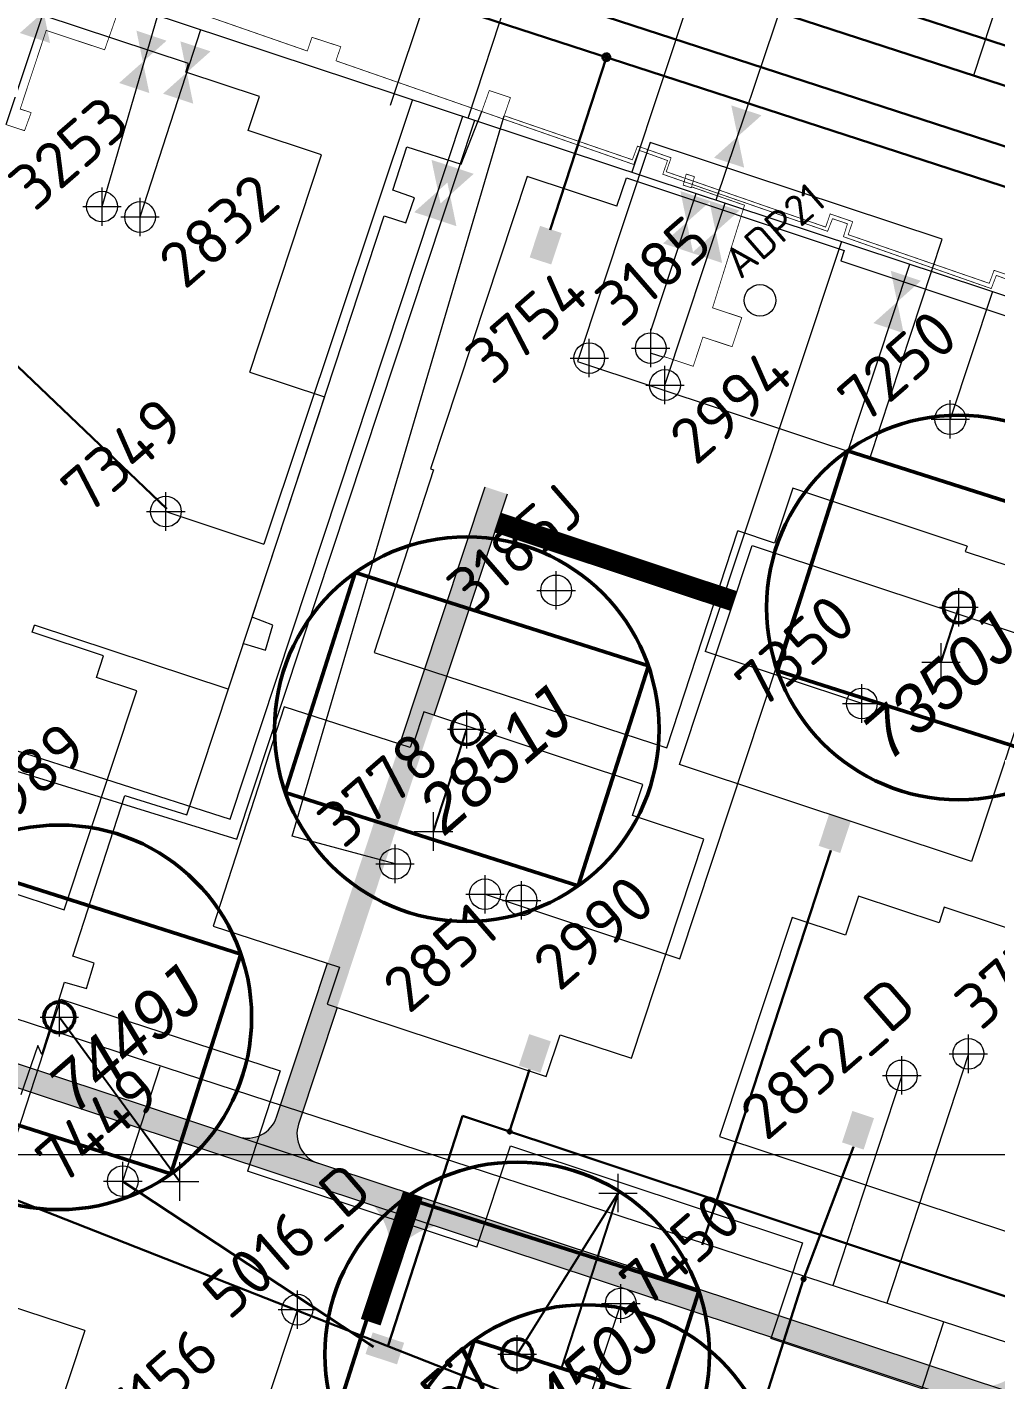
# Model space of a CAD drawing. Header units: millimetres. Extents: x 519 to 9564855, y -810 to 5021775.
# Drawn here: x 9542278.3 to 9542530.3, y 4997941.4 to 4998293.2 of the extents above; entities that cross this region are included whole.
import ezdxf

# ---------------------------------------------------------------- set-up
doc = ezdxf.new("R2010")
doc.units = ezdxf.units.MM
doc.header["$LTSCALE"] = 2
doc.header["$MEASUREMENT"] = 0
doc.header["$PDMODE"] = 2
doc.header["$PDSIZE"] = 5
doc.linetypes.add('1', pattern=[0])
doc.linetypes.add('92051501$0$DASHED', pattern=[0.75, 0.5, -0.25])
for name, color, linetype in [('42 доп. скв. на 2009 год', 96, 'Continuous'), ('Existing roads', 41, 'Continuous'), ('new 100 wells', 131, 'Continuous'), ('OilColl&Flowlines', 3, 'Continuous'), ('Stage 11.Object 3.Color', 172, 'Continuous'), ('Stage 11.Object 3.Frame&Text', 7, 'Continuous'), ('Wels of 13phase', 200, 'Continuous'), ('Скважины  2018 года', 7, 'Continuous'), ('Скважины 2019г.', 241, 'Continuous'), ('Скважины на 2013 год.', 21, '1'), ('Скважины на 2014 год', 70, 'Continuous'), ('Скважины на 2015 год', 7, 'Continuous'), ('Скважины на 2016 год.', 40, 'Continuous'), ('Скважины на 2020 год', 140, 'Continuous')]:
    doc.layers.add(name, color=color, linetype=linetype)
for name, color, linetype, lineweight in [('PPLINE_GAS', 4, 'GAS_LINE', 30), ('SteamInjInfrastructure', 25, 'Continuous', 100), ('WELLS(drilled after 2000y)', 6, 'Continuous', 40), ('Скважины на 2022 год', 60, 'Continuous', 13), ('Скважины на 2027 год', 20, 'Continuous', 50), ('Электро', 1, 'Continuous', 30), ('Электроснаб', 1, 'Continuous', 18), ('Электроснабжене', 1, 'Continuous', 18)]:
    doc.layers.add(name, color=color, linetype=linetype, lineweight=lineweight)
doc.styles.add('92051501$0$STANDARD', font='simplex.shx')
doc.styles.add('Elect', font='isocpeur.ttf')
doc.styles.add('Line_GUGK', font='')
doc.styles.get('Line_GUGK').set_extended_font_data('Bm431', italic=True)
doc.linetypes.add('GAS_LINE', pattern='A,0.5,-0.2,["G",92051501$0$STANDARD,S=0.1,R=0,X=-0.1,Y=-0.05],-0.05', length=0.75)
doc.linetypes.add('STM_LINE', pattern='A,0.5,-0.2,["S",92051501$0$STANDARD,S=0.1,R=0,X=-0.1,Y=-0.05],-0.05', length=0.75)

msp = doc.modelspace()

# ---------------------------------------------------------------- hatches: boundary and pattern name
at = {"layer": 'Existing roads', "lineweight": 0}
h = msp.add_hatch(color=256, dxfattribs=at)
edge = h.paths.add_edge_path(flags=16)
edge.add_line((9542915.00048, 4997805.77889), (9542915.82838, 4997805.50495))
edge = h.paths.add_edge_path(flags=16)
edge.add_line((9542915.0804, 4997806.02041), (9542916.50414, 4997805.54932))
edge = h.paths.add_edge_path(flags=17)
edge.add_line((9542915.16031, 4997806.26193), (9542916.96364, 4997805.66524))
edge = h.paths.add_edge_path(flags=17)
edge.add_line((9542915.24023, 4997806.50345), (9542917.32836, 4997805.81252))
edge = h.paths.add_edge_path(flags=17)
edge.add_line((9542915.32014, 4997806.74496), (9542917.63357, 4997805.97949))
edge = h.paths.add_edge_path(flags=17)
edge.add_line((9542915.40006, 4997806.98648), (9542917.89543, 4997806.16081))
edge = h.paths.add_edge_path(flags=17)
edge.add_line((9542915.47997, 4997807.228), (9542918.12293, 4997806.3535))
edge = h.paths.add_edge_path(flags=17)
edge.add_line((9542915.55988, 4997807.46952), (9542918.32156, 4997806.55573))
edge = h.paths.add_edge_path(flags=17)
edge.add_line((9542915.6398, 4997807.71104), (9542918.49494, 4997806.76633))
edge = h.paths.add_edge_path(flags=17)
edge.add_line((9542915.71971, 4997807.95256), (9542918.64549, 4997806.98447))
edge = h.paths.add_edge_path(flags=17)
edge.add_line((9542915.79963, 4997808.19408), (9542918.77483, 4997807.20964))
edge = h.paths.add_edge_path(flags=17)
edge.add_line((9542915.87954, 4997808.4356), (9542918.88401, 4997807.44147))
edge = h.paths.add_edge_path(flags=17)
edge.add_line((9542916.09053, 4997811.84928), (9542916.91843, 4997811.57535))
edge = h.paths.add_edge_path(flags=17)
edge.add_line((9542915.41477, 4997811.80492), (9542916.83851, 4997811.33383))
edge = h.paths.add_edge_path(flags=17)
edge.add_line((9542914.95527, 4997811.689), (9542916.7586, 4997811.09231))
edge = h.paths.add_edge_path(flags=16)
edge.add_line((9542914.59055, 4997811.54171), (9542916.67869, 4997810.85079))
edge = h.paths.add_edge_path(flags=17)
edge.add_line((9542914.28535, 4997811.37474), (9542916.59877, 4997810.60927))
edge = h.paths.add_edge_path(flags=16)
edge.add_line((9542914.02348, 4997811.19343), (9542916.51886, 4997810.36775))
edge = h.paths.add_edge_path(flags=16)
edge.add_line((9542913.79599, 4997811.00074), (9542916.43894, 4997810.12623))
edge = h.paths.add_edge_path(flags=16)
edge.add_line((9542913.59735, 4997810.7985), (9542916.35903, 4997809.88471))
edge = h.paths.add_edge_path(flags=17)
edge.add_line((9542913.42397, 4997810.58791), (9542916.27911, 4997809.64319))
edge = h.paths.add_edge_path(flags=17)
edge.add_line((9542913.27342, 4997810.36976), (9542916.1992, 4997809.40167))
edge = h.paths.add_edge_path(flags=17)
edge.add_line((9542913.14408, 4997810.1446), (9542916.11928, 4997809.16016))
edge = h.paths.add_edge_path(flags=17)
edge.add_line((9542913.0349, 4997809.91276), (9542916.03937, 4997808.91864))
edge = h.paths.add_edge_path(flags=16)
edge.add_line((9542912.9453, 4997809.67445), (9542918.97361, 4997807.67979))
edge = h.paths.add_edge_path(flags=0)
edge.add_line((9542912.9453, 4997809.67445), (9542918.97361, 4997807.67979))
edge = h.paths.add_edge_path(flags=17)
edge.add_line((9542916.95679, 4997811.69128), (9542914.96213, 4997805.66296))
edge = h.paths.add_edge_path()
edge.add_arc((9542915.95946, 4997808.67712), 3.17487, 0, 360)
h.paths.add_polyline_path([(9541621.30331, 4998240.21534), (9541619.40682, 4998234.52294), (9541668.34915, 4998218.3288), (9541670.24564, 4998224.02121)])
edge = h.paths.add_edge_path()
edge.add_line((9541543.45632, 4998259.65358), (9541545.35281, 4998265.34598))
edge.add_line((9541545.35281, 4998265.34598), (9539882.1273, 4998815.67717))
edge.add_arc((9539884.64036, 4998823.2722), 8, 161.691556, 251.691556, ccw=False)
edge.add_line((9539877.04533, 4998825.78526), (9539870.13442, 4998804.89892))
edge.add_arc((9539877.72945, 4998802.38586), 8, 71.691556, 161.691556, ccw=False)
edge.add_line((9539880.24251, 4998809.9809), (9541543.45632, 4998259.65358))
h.paths.add_polyline_path([(9542731.24197, 4997866.63683), (9542733.13846, 4997872.32923), (9541746.19614, 4998198.89057), (9541744.29964, 4998193.19816)])
edge = h.paths.add_edge_path()
edge.add_line((9542910.0184, 4997814.64503), (9542909.36398, 4997812.66899))
edge.add_line((9542909.36398, 4997812.66899), (9542916.00503, 4997810.46964))
edge.add_arc((9542908.97287, 4997822.57537), 14, 300.1520949, 341.6915561)
edge.add_line((9542922.26418, 4997818.17752), (9542982.04609, 4997998.85197))
edge.add_arc((9542983.94484, 4997998.22371), 2, 71.691556, 161.6915561, ccw=False)
edge.add_line((9542984.57311, 4998000.12246), (9542975.07709, 4998003.26452))
edge.add_arc((9542974.44884, 4998001.36581), 1.99996, -18.3072492, 71.6915562, ccw=False)
edge.add_line((9542976.34757, 4998000.73759), (9542916.56564, 4997820.06306))
edge.add_arc((9542908.97061, 4997822.57612), 8, 277.5258796, 341.691556, ccw=False)
h.paths.add_polyline_path([(9542831.9304, 4997833.32085), (9542833.8167, 4997839.01663), (9542809.08896, 4997847.19859), (9542807.19247, 4997841.50618)])
h = msp.add_hatch(color=256, dxfattribs=at)
h.paths.add_polyline_path([(9541621.30331, 4998240.21534), (9541619.40682, 4998234.52294), (9541668.34915, 4998218.3288), (9541670.24564, 4998224.02121)])
edge = h.paths.add_edge_path()
edge.add_line((9541543.45632, 4998259.65358), (9541545.35281, 4998265.34598))
edge.add_line((9541545.35281, 4998265.34598), (9539882.1273, 4998815.67717))
edge.add_arc((9539884.64036, 4998823.2722), 8, 161.691556, 251.6915561, ccw=False)
edge.add_line((9539877.04533, 4998825.78526), (9539870.13442, 4998804.89892))
edge.add_arc((9539877.72945, 4998802.38586), 8, 71.6915559, 161.691556, ccw=False)
edge.add_line((9539880.24251, 4998809.9809), (9541543.45632, 4998259.65358))
h.paths.add_polyline_path([(9542731.24197, 4997866.63683), (9542733.13846, 4997872.32923), (9541746.19614, 4998198.89057), (9541744.29964, 4998193.19816)])
edge = h.paths.add_edge_path()
edge.add_line((9542974.97868, 4997977.49268), (9542969.28014, 4997979.37822))
edge.add_line((9542969.28014, 4997979.37822), (9542916.56564, 4997820.06306))
edge.add_arc((9542908.97061, 4997822.57612), 8, 251.691556, 341.691556, ccw=False)
edge.add_line((9542906.45755, 4997814.98109), (9542809.08896, 4997847.19859))
edge.add_line((9542809.08896, 4997847.19859), (9542807.19247, 4997841.50618))
edge.add_line((9542807.19247, 4997841.50618), (9542904.57502, 4997809.28406))
edge.add_arc((9542908.97287, 4997822.57537), 14, 251.691556, 341.6915561)
edge.add_line((9542922.26418, 4997818.17752), (9542974.97868, 4997977.49268))
h = msp.add_hatch(color=256, dxfattribs=at)
edge = h.paths.add_edge_path()
edge.add_line((9542403.11475, 4998171.75281), (9542397.41621, 4998173.63835))
edge.add_line((9542397.41621, 4998173.63835), (9542343.19842, 4998009.77989))
edge.add_arc((9542335.60338, 4998012.29295), 8, 251.691556, 341.691556, ccw=False)
edge.add_line((9542333.09032, 4998004.69791), (9542353.97893, 4997997.78625))
edge.add_arc((9542356.49199, 4998005.38129), 8, 161.6915559, 251.691556, ccw=False)
edge.add_line((9542348.89695, 4998007.89434), (9542403.11475, 4998171.75281))
h = msp.add_hatch(color=256, dxfattribs=at)
h.paths.add_polyline_path([(9542374.16017, 4997977.00575), (9542372.57293, 4997977.60251, 0.155118741), (9542368.04028, 4997987.13952), (9542376.59588, 4997984.38638)])
h.paths.add_polyline_path([(9542375.68588, 4997976.43212), (9542374.16017, 4997977.00575), (9542376.59588, 4997984.38638), (9542385.39181, 4997981.5559, 0.161550784)])
h = msp.add_hatch(color=256, dxfattribs=at)
h.paths.add_polyline_path([(9542539.14413, 4997944.16977), (9542540.73137, 4997943.57301, 0.155118741), (9542545.26402, 4997934.036), (9542536.70843, 4997936.78914)])
h.paths.add_polyline_path([(9542537.61843, 4997944.7434), (9542539.14413, 4997944.16977), (9542536.70843, 4997936.78914), (9542527.91249, 4997939.61962, 0.161550784)])
at = {"layer": 'Электро'}
for points in [[(9542409.01237, 4998233.29032), (9542414.6246, 4998231.43334), (9542417.33183, 4998239.6152), (9542411.7196, 4998241.47218)], [(9542406.19447, 4998023.13368), (9542411.8067, 4998021.27669), (9542414.51393, 4998029.45855), (9542408.9017, 4998031.31554)], [(9542490.23596, 4998003.16429), (9542495.84819, 4998001.3073), (9542498.55542, 4998009.48916), (9542492.94319, 4998011.34615)]]:
    msp.add_hatch(color=256, dxfattribs=at).paths.add_polyline_path(points)
at = {"layer": 'Электро', "ltscale": 0.5}
for points in [[(9542484.15385, 4998080.27614), (9542489.76609, 4998078.41915), (9542492.47332, 4998086.60101), (9542486.86108, 4998088.458)], [(9542374.50302, 4997945.45729), (9542376.36, 4997951.06952), (9542368.17814, 4997953.77675), (9542366.32116, 4997948.16451)]]:
    msp.add_hatch(color=256, dxfattribs=at).paths.add_polyline_path(points)
at = {"layer": 'Электроснаб', "linetype": '92051501$0$DASHED', "lineweight": 0}
for points in [[(9542409.01237, 4998233.29032), (9542414.6246, 4998231.43334), (9542417.33183, 4998239.6152), (9542411.7196, 4998241.47218)], [(9542406.19447, 4998023.13368), (9542411.8067, 4998021.27669), (9542414.51393, 4998029.45855), (9542408.9017, 4998031.31554)], [(9542490.23596, 4998003.16429), (9542495.84819, 4998001.3073), (9542498.55542, 4998009.48916), (9542492.94319, 4998011.34615)]]:
    msp.add_hatch(color=1, dxfattribs=at).paths.add_polyline_path(points)
at = {"layer": 'Электроснаб', "linetype": '92051501$0$DASHED', "lineweight": 0, "ltscale": 0.5}
for points in [[(9542484.15385, 4998080.27614), (9542489.76609, 4998078.41915), (9542492.47332, 4998086.60101), (9542486.86108, 4998088.458)], [(9542374.50302, 4997945.45729), (9542376.36, 4997951.06952), (9542368.17814, 4997953.77675), (9542366.32116, 4997948.16451)]]:
    msp.add_hatch(color=1, dxfattribs=at).paths.add_polyline_path(points)
at = {"layer": 'Электроснабжене', "linetype": '92051501$0$DASHED', "lineweight": 0}
for points in [[(9542409.01237, 4998233.29032), (9542414.6246, 4998231.43334), (9542417.33183, 4998239.6152), (9542411.7196, 4998241.47218)], [(9542406.19447, 4998023.13368), (9542411.8067, 4998021.27669), (9542414.51393, 4998029.45855), (9542408.9017, 4998031.31554)], [(9542490.23596, 4998003.16429), (9542495.84819, 4998001.3073), (9542498.55542, 4998009.48916), (9542492.94319, 4998011.34615)]]:
    msp.add_hatch(color=1, dxfattribs=at).paths.add_polyline_path(points)
at = {"layer": 'Электроснабжене', "linetype": '92051501$0$DASHED', "lineweight": 0, "ltscale": 0.5}
for points in [[(9542484.15385, 4998080.27614), (9542489.76609, 4998078.41915), (9542492.47332, 4998086.60101), (9542486.86108, 4998088.458)], [(9542374.50302, 4997945.45729), (9542376.36, 4997951.06952), (9542368.17814, 4997953.77675), (9542366.32116, 4997948.16451)]]:
    msp.add_hatch(color=1, dxfattribs=at).paths.add_polyline_path(points)

# ---------------------------------------------------------------- linework, layer by layer
at = {"color": 3, "lineweight": 0, "ltscale": 5}
for p, q in [((9542378.56355, 4998274.2979), (9542339.85052, 4998158.71268)), ((9542490.1106, 4998237.389), (9542454.67542, 4998130.82023)), ((9542529.3834, 4998224.39434), (9542518.4, 4998191.2)), ((9542314.4, 4998167.2), (9542339.85052, 4998158.71268)), ((9542495.4, 4998117.3), (9542454.67542, 4998130.82023)), ((9542432.7, 4997961.3), (9542400.2136, 4997863.15936, 0))]:
    msp.add_line(p, q, dxfattribs=at)
at = {"color": 6, "lineweight": 0}
for p, q in [((9542391.17264, 4998257.52698), (9542396.55, 4998271.22)), ((9542373.40776, 4998250.76339), (9542377.08441, 4998262.0382)), ((9542377.08441, 4998262.0382), (9542391.17264, 4998257.52698)), ((9542379.01652, 4998248.73947), (9542373.40776, 4998250.76339)), ((9542376.80328, 4998242.2472), (9542379.01652, 4998248.73947)), ((9542336.82649, 4998139.73703), (9542371.16809, 4998244.04748)), ((9542371.16809, 4998244.04748), (9542376.80328, 4998242.2472)), ((9542342.22548, 4998137.626), (9542336.82649, 4998139.73703)), ((9542340.27459, 4998131.12984), (9542342.22548, 4998137.626)), ((9542319.86913, 4998088.38491), (9542334.59146, 4998132.85542)), ((9542334.59146, 4998132.85542), (9542340.27459, 4998131.12984)), ((9542290.21749, 4998051.58524), (9542303.76993, 4998093.33179)), ((9542303.76993, 4998093.33179), (9542319.86913, 4998088.38491)), ((9542295.75493, 4998049.78632), (9542290.21749, 4998051.58524)), ((9542293.72094, 4998043.22471), (9542295.75493, 4998049.78632)), ((9542282.15678, 4998026.00453), (9542288.02973, 4998044.83937)), ((9542288.02973, 4998044.83937), (9542293.72094, 4998043.22471)), ((9542281.11534, 4998028.33188), (9542276.71384, 4998015.57665)), ((9542282.15678, 4998026.00453), (9542281.11534, 4998028.33188))]:
    msp.add_line(p, q, dxfattribs=at)
at = {"layer": '42 доп. скв. на 2009 год', "color": 0, "linetype": 'ByBlock', "lineweight": 0}
for points in [[(9542477.44232, 4998173.28145), (9542472.70045, 4998159.01413), (9542463.10472, 4998162.20335)], [(9542213.97958, 4998094.3493), (9542211.98202, 4998088.77759), (9542287.96255, 4998063.63701), (9542306.81798, 4998120.62241), (9542296.35451, 4998124.08434)]]:
    msp.add_lwpolyline(points, dxfattribs=at)
msp.add_circle((9542444.2, 4998200.1), 4, dxfattribs=at)
msp.add_point((9542444.2, 4998200.1), dxfattribs=at)
at = {"layer": 'Existing roads', "lineweight": 0}
msp.add_line((9542333.09032, 4998004.69791), (9542353.97893, 4997997.78625), dxfattribs=at)
at = {"layer": 'Existing roads', "color": 0, "linetype": 'ByBlock', "lineweight": 0, "ltscale": 80}
msp.add_line((9533000, 4998000), (9548000, 4998000), dxfattribs=at)
at = {"layer": 'Existing roads', "lineweight": 0, "flags": 128}
for points in [[(9541746.19614, 4998198.89057), (9542733.13846, 4997872.32923)], [(9542731.24197, 4997866.63683), (9541744.29964, 4998193.19816)], [(9542375.27451, 4998106.72111), (9542397.41621, 4998173.63835)], [(9542403.11475, 4998171.75281), (9542384.08937, 4998114.25379)], [(9542343.19842, 4998009.77989), (9542356.42619, 4998049.75721)], [(9542358.94879, 4998038.27327), (9542348.89695, 4998007.89434)]]:
    msp.add_lwpolyline(points, dxfattribs=at)
at = {"layer": 'Existing roads', "lineweight": 0, "const_width": 5.4, "flags": 128}
msp.add_lwpolyline([(9542400.66193, 4998164.33982), (9542462.10136, 4998143.92316)], dxfattribs=at)
at = {"layer": 'Existing roads', "lineweight": 0, "const_width": 5.4}
msp.add_lwpolyline([(9542367.67445, 4997956.43312), (9542378.65576, 4997989.62114)], dxfattribs=at)
at = {"layer": 'Existing roads', "lineweight": 0}
for centre, start, end in [((9542335.60338, 4998012.29295), 251.6915561, 341.691556), ((9542356.49199, 4998005.38129), 161.691556, 251.691556)]:
    msp.add_arc(centre, 8, start, end, dxfattribs=at)
at = {"layer": 'new 100 wells', "color": 0, "linetype": 'ByBlock', "lineweight": 0}
for points in [[(9542319.56511, 4998281.44707), (9542320.31798, 4998283.72241), (9542244.33745, 4998308.86299), (9542225.48202, 4998251.8776), (9542254.27722, 4998242.34978)], [(9542522.74284, 4998158.22745), (9542522.29268, 4998156.84274), (9542539.96675, 4998150.96861)], [(9542293.32127, 4997954.24592), (9542281.98202, 4997919.9776), (9542321.09404, 4997907.03614)]]:
    msp.add_lwpolyline(points, dxfattribs=at)
at = {"layer": 'new 100 wells', "color": 0, "linetype": 'ByBlock', "lineweight": 0, "elevation": 0}
msp.add_lwpolyline([(9542335.81751, 4998266.26019), (9542338.74293, 4998275.10147), (9542319.56511, 4998281.44707)], dxfattribs=at)
at = {"layer": 'new 100 wells', "color": 0, "linetype": 'ByBlock', "lineweight": 0}
msp.add_circle((9542297.8, 4998246.5), 4, dxfattribs=at)
at = {"layer": 'new 100 wells', "color": 0, "linetype": 'ByBlock', "lineweight": 0, "ltscale": 80}
msp.add_point((9542297.8, 4998246.5), dxfattribs=at)
at = {"layer": 'OilColl&Flowlines', "lineweight": 0}
for p, q in [((9541860.89027, 4998445.5866), (9543047.06354, 4998053.10336)), ((9542272.9, 4998267.8), (9542285.26466, 4998305.16881)), ((9542297.8, 4998246.5), (9542312.28813, 4998296.22643)), ((9542440.52586, 4998214.16657), (9542452.34448, 4998249.88512)), ((9542348.6, 4997959.7), (9542324.89603, 4997888.09089, 0))]:
    msp.add_line(p, q, dxfattribs=at)
at = {"layer": 'OilColl&Flowlines', "color": 3, "lineweight": 0, "ltscale": 5}
for p, q in [((9542372.85145, 4998272.84371), (9542423.27, 4998425.22)), ((9542392.98513, 4998269.52605), (9542421.3, 4998355.1))]:
    msp.add_line(p, q, dxfattribs=at)
at = {"layer": 'OilColl&Flowlines', "color": 3, "linetype": 'ByBlock', "lineweight": 0, "ltscale": 25}
for p, q in [((9542491.7, 4998349.9), (9542457.45562, 4998248.19394)), ((9542307.7, 4998243.8), (9542323.53099, 4998292.50717)), ((9542331.11508, 4998087.2252), (9542391.58808, 4998269.98831)), ((9542448.07738, 4998050.93177), (9542507.83245, 4998231.52516)), ((9542251.4, 4998112.8), (9542331.11508, 4998087.2252)), ((9542397.4, 4998067.7), (9542448.07738, 4998050.93177)), ((9542505.8, 4998020.6), (9542487.86606, 4997965.94066, 0))]:
    msp.add_line(p, q, dxfattribs=at)
at = {"layer": 'OilColl&Flowlines', "linetype": 'ByBlock', "lineweight": 0, "ltscale": 80}
for p, q in [((9542332.84877, 4998081.97882), (9542394.71532, 4998268.95357)), ((9542444.2, 4998200.1), (9542459.85114, 4998247.4013)), ((9542259.4, 4998104.7), (9542332.84877, 4998081.97882))]:
    msp.add_line(p, q, dxfattribs=at)
at = {"layer": 'OilColl&Flowlines', "lineweight": 0}
for points in [[(9542284.28128, 4998289.02395), (9542276.42417, 4998291.62372), (9542282.6042, 4998297.12829)], [(9542314.599, 4998289.63577, 0), (9542308.41897, 4998284.1312, 0), (9542306.74189, 4998292.23554, 0)], [(9542310.09606, 4998276.02686, 0), (9542302.23895, 4998278.62664, 0), (9542308.41897, 4998284.1312, 0)], [(9542456.05449, 4998247.92472), (9542449.87446, 4998242.42016), (9542448.19738, 4998250.5245)], [(9542463.56115, 4998245.44091), (9542457.38112, 4998239.93634), (9542455.70404, 4998248.04068)], [(9542451.55154, 4998234.31582), (9542443.69444, 4998236.91559), (9542449.87446, 4998242.42016)], [(9542459.05821, 4998231.832), (9542451.2011, 4998234.43177), (9542457.38112, 4998239.93634)]]:
    msp.add_solid(points, dxfattribs=at)
at = {"layer": 'OilColl&Flowlines', "color": 3, "lineweight": 0}
for points in [[(9542326.0212, 4998286.86029), (9542319.84118, 4998281.35572), (9542318.1641, 4998289.46006)], [(9542321.51826, 4998273.25138), (9542313.66116, 4998275.85115), (9542319.84118, 4998281.35572)], [(9542469.29288, 4998270.21514), (9542463.11286, 4998264.71057), (9542461.43578, 4998272.81491)], [(9542464.78994, 4998256.60623), (9542456.93284, 4998259.20601), (9542463.11286, 4998264.71057)], [(9542391.33399, 4998256.04751), (9542385.15396, 4998250.54294), (9542383.47688, 4998258.64728)], [(9542394.46123, 4998255.01276), (9542388.2812, 4998249.50819), (9542386.60412, 4998257.61253)], [(9542386.83105, 4998242.4386), (9542378.97394, 4998245.03837), (9542385.15396, 4998250.54294)], [(9542389.95829, 4998241.40385), (9542382.10118, 4998244.00363), (9542388.2812, 4998249.50819)], [(9542510.76276, 4998227.20835), (9542504.58274, 4998221.70378), (9542502.90566, 4998229.80813)], [(9542506.25982, 4998213.59944), (9542498.40272, 4998216.19922), (9542504.58274, 4998221.70378)]]:
    msp.add_solid(points, dxfattribs=at)
at = {"layer": 'PPLINE_GAS', "color": 4, "linetype": 'GAS_LINE', "lineweight": 0, "ltscale": 25}
for p, q in [((9542611.13931, 4998545.18502, 0), (9542524.39632, 4998280.57741)), ((9542524.40681, 4998280.57403), (9542091.36678, 4998420.58592))]:
    msp.add_line(p, q, dxfattribs=at)
at = {"layer": 'Stage 11.Object 3.Color', "color": 0, "linetype": 'ByBlock', "lineweight": 0, "ltscale": 80}
msp.add_line((9542000, 4998000), (9543000, 4998000), dxfattribs=at)
at = {"layer": 'Stage 11.Object 3.Frame&Text', "color": 0, "linetype": 'ByBlock', "lineweight": 0}
for points in [[(9542336.21295, 4998203.44946), (9542354.90602, 4998259.94415), (9542335.81751, 4998266.26019)], [(9542296.35276, 4998124.08492), (9542298.21798, 4998129.72241), (9542279.66009, 4998135.86288)], [(9542435.7807, 4998088.15606), (9542438.46299, 4998096.26255), (9542381.47759, 4998115.11798), (9542378.7953, 4998107.01149)], [(9542556.83906, 4998051.11797), (9542516.81194, 4998064.36222), (9542515.46928, 4998060.30439)], [(9542359.51945, 4998048.7555), (9542356.33701, 4998039.13745), (9542413.32241, 4998020.28202), (9542416.92526, 4998031.17066)]]:
    msp.add_lwpolyline(points, dxfattribs=at)
for centre in [(9542307.7, 4998243.8), (9542397.4, 4998067.7)]:
    msp.add_circle(centre, 4, dxfattribs=at)
for p in [(9542307.7, 4998243.8), (9542397.4, 4998067.7)]:
    msp.add_point(p, dxfattribs=at)
at = {"layer": 'SteamInjInfrastructure', "color": 6, "linetype": 'STM_LINE', "lineweight": 0, "ltscale": 15}
msp.add_line((9542440.6148, 4998208.40925), (9542443.60383, 4998207.40132), dxfattribs=at)
at = {"layer": 'WELLS(drilled after 2000y)', "color": 6, "lineweight": 0, "const_width": 0.2}
for points in [[(9542273.756, 4998313.884), (9542351.181, 4998286.946), (9542352.399, 4998290.508), (9542359.887, 4998288.066), (9542358.626, 4998284.408), (9542396.55, 4998271.22), (9542398.505, 4998276.676), (9542404.008, 4998274.823), (9542402.39045, 4998270.11819), (9542435.714, 4998258.669), (9542437.052, 4998262.225), (9542445.786, 4998259.188), (9542444.52604, 4998255.56171), (9542485.984, 4998241.167), (9542487.1539, 4998244.59367), (9542493.00592, 4998242.57905), (9542491.841, 4998239.194), (9542528.522, 4998226.544), (9542529.783, 4998229.926), (9542535.516, 4998227.966)], [(9542272.9, 4998267.8), (9542277.6469, 4998266.22934), (9542279.36748, 4998270.92397), (9542276.51935, 4998271.86637), (9542283.27883, 4998292.29505), (9542298.48015, 4998287.26521), (9542304.08778, 4998303.2418)], [(9542396.55, 4998271.22), (9542436.0549, 4998257.44551), (9542437.436, 4998261.142), (9542444.8605, 4998258.47115), (9542443.6241, 4998254.89871), (9542486.48187, 4998240.06477), (9542487.76713, 4998243.35158), (9542491.64663, 4998242.02708), (9542490.60193, 4998238.66888), (9542529.0416, 4998225.17697), (9542530.35985, 4998228.59809), (9542534.3665, 4998227.12899)], [(9542451.86422, 4998254.28159), (9542451.86422, 4998254.28159), (9542449.72822, 4998254.95059), (9542448.92722, 4998252.06759), (9542451.06322, 4998251.39859), (9542451.86422, 4998254.28159), (9542451.86422, 4998254.28159), (9542451.86422, 4998254.28159), (9542451.06322, 4998251.39859), (9542451.06322, 4998251.39859), (9542451.06322, 4998251.39859)], [(9542451.12308, 4998251.61404), (9542464.88459, 4998246.85693), (9542456.56754, 4998220.16517), (9542464.16258, 4998217.65211), (9542461.64952, 4998210.05708), (9542454.05448, 4998212.57014), (9542451.54143, 4998204.9751), (9542443.94639, 4998207.48816)]]:
    msp.add_lwpolyline(points, dxfattribs=at)
at = {"layer": 'WELLS(drilled after 2000y)', "color": 0, "linetype": 'ByBlock', "lineweight": 0}
msp.add_lwpolyline([(9542431.70147, 4998246.58564), (9542434.15211, 4998253.9849), (9542490.79186, 4998235.11097), (9542489.96409, 4998232.34884)], dxfattribs=at)
msp.add_circle((9542440.5, 4998209.7), 4, dxfattribs=at)
msp.add_point((9542440.5, 4998209.7), dxfattribs=at)
at = {"layer": 'Wels of 13phase', "color": 0, "linetype": 'ByBlock', "lineweight": 0}
for points in [[(9542378.7953, 4998107.01149), (9542378.33745, 4998107.16299), (9542377.90896, 4998105.86798)], [(9542416.92526, 4998031.17066), (9542435.46255, 4998025.03701), (9542454.31798, 4998082.02241), (9542435.7807, 4998088.15606)]]:
    msp.add_lwpolyline(points, dxfattribs=at)
msp.add_circle((9542406.9, 4998066.1), 4, dxfattribs=at)
msp.add_point((9542406.9, 4998066.1), dxfattribs=at)
at = {"layer": 'Скважины  2018 года', "color": 3, "linetype": 'ByBlock', "lineweight": 0, "ltscale": 50}
for p, q in [((9542523.1, 4998026.2), (9542501.91928, 4997961.35068, 0)), ((9542501.7, 4997910.5), (9542516.72874, 4997956.5137, 0))]:
    msp.add_line(p, q, dxfattribs=at)
at = {"layer": 'Скважины  2018 года', "color": 0, "linetype": 'ByBlock', "lineweight": 0}
for points in [[(9542515.46928, 4998060.30439), (9542494.50522, 4998067.21632), (9542491.15423, 4998057.0527)], [(9542542.85154, 4997928.5207), (9542471.70957, 4997952.16535), (9542471.70957, 4997952.16535)]]:
    msp.add_lwpolyline(points, dxfattribs=at)
msp.add_circle((9542523.1, 4998026.2), 4, dxfattribs=at)
msp.add_point((9542523.1, 4998026.2), dxfattribs=at)
at = {"layer": 'Скважины 2019г.', "color": 0, "linetype": 'ByBlock', "lineweight": 0}
msp.add_lwpolyline([(9542491.15423, 4998057.0527), (9542477.25969, 4998061.65424), (9542458.39664, 4998004.69649), (9542534.34031, 4997979.54576), (9542535.1225, 4997981.9076)], dxfattribs=at)
msp.add_circle((9542505.8, 4998020.6), 4, dxfattribs=at)
msp.add_point((9542505.8, 4998020.6), dxfattribs=at)
at = {"layer": 'Скважины на 2013 год.', "color": 3, "linetype": 'ByBlock', "lineweight": 0, "ltscale": 5}
for p, q in [((9542472.91919, 4998368.19998), (9542435.60377, 4998255.42432)), ((9542347.21448, 4998082.80747), (9542402.39045, 4998270.11819)), ((9542374, 4998075.6), (9542347.21448, 4998082.80747))]:
    msp.add_line(p, q, dxfattribs=at)
at = {"layer": 'Скважины на 2013 год.', "color": 0, "linetype": 'ByBlock', "lineweight": 0}
for points in [[(9542279.66009, 4998135.86288), (9542280.24917, 4998137.68194)], [(9542377.90896, 4998105.86798), (9542345.18822, 4998116.46418), (9542326.70309, 4998059.38266), (9542359.51945, 4998048.7555)]]:
    msp.add_lwpolyline(points, dxfattribs=at)
msp.add_circle((9542374, 4998075.6), 4, dxfattribs=at)
msp.add_point((9542374, 4998075.6), dxfattribs=at)
at = {"layer": 'Скважины на 2014 год', "color": 0, "linetype": 'ByBlock', "lineweight": 0}
for points in [[(9542489.96409, 4998232.34884), (9542489.96409, 4998232.34884), (9542565.88092, 4998207.11722), (9542565.41938, 4998205.72854)], [(9542336.21295, 4998203.44946), (9542355.66674, 4998197.02473), (9542330.57903, 4998121.06022), (9542280.24917, 4998137.68194)], [(9542522.74223, 4998158.22563), (9542477.44232, 4998173.28145)], [(9542447.98362, 4998101.44575), (9542466.90733, 4998158.38337), (9542542.82417, 4998133.15175), (9542523.90045, 4998076.21413), (9542447.98362, 4998101.44575)], [(9542395.30074, 4997975.91666), (9542404.06601, 4998002.28958), (9542479.98284, 4997977.05796), (9542471.70957, 4997952.16535)]]:
    msp.add_lwpolyline(points, dxfattribs=at)
for centre in [(9542518.4, 4998191.2), (9542314.4, 4998167.2), (9542495.4, 4998117.3), (9542432.7, 4997961.3)]:
    msp.add_circle(centre, 4, dxfattribs=at)
for p in [(9542518.4, 4998191.2), (9542314.4, 4998167.2), (9542495.4, 4998117.3), (9542432.7, 4997961.3)]:
    msp.add_point(p, dxfattribs=at)
at = {"layer": 'Скважины на 2015 год', "color": 3, "linetype": 'ByBlock', "lineweight": 0, "ltscale": 5}
for p, q in [((9540937.16158, 4998472.42308), (9543594.09496, 4997604.63038, 0)), ((9542303.2, 4997993.1), (9542312.95304, 4998022.93346, 0))]:
    msp.add_line(p, q, dxfattribs=at)
at = {"layer": 'Скважины на 2016 год.', "color": 254, "lineweight": 0, "true_color": 0xfeeab9}
msp.add_lwpolyline([(9542421.48202, 4998206.17759), (9542497.46255, 4998181.03701), (9542516.31798, 4998238.02241), (9542440.33745, 4998263.16299)], close=True, dxfattribs=at)
at = {"layer": 'Скважины на 2016 год.', "color": 0, "linetype": 'ByBlock', "lineweight": 0}
for points in [[(9542431.70147, 4998246.58564), (9542408.33627, 4998254.32419), (9542383.19569, 4998178.34366), (9542384.03313, 4998178.06657)], [(9542293.32083, 4997954.24606), (9542262.25541, 4997964.40264), (9542287.11508, 4998040.44209), (9542344.14467, 4998021.79733), (9542335.60826, 4997995.68503)]]:
    msp.add_lwpolyline(points, dxfattribs=at)
at = {"layer": 'Скважины на 2016 год.', "color": 254, "lineweight": 0, "true_color": 0xfeeab9}
msp.add_circle((9542468.9, 4998222.1), 4.0951, dxfattribs=at)
at = {"layer": 'Скважины на 2016 год.', "color": 0, "linetype": 'ByBlock', "lineweight": 0}
for centre in [(9542424.5, 4998207.1), (9542303.2, 4997993.1)]:
    msp.add_circle(centre, 4, dxfattribs=at)
for p in [(9542424.5, 4998207.1), (9542303.2, 4997993.1)]:
    msp.add_point(p, dxfattribs=at)
at = {"layer": 'Скважины на 2020 год', "color": 0, "linetype": 'ByBlock', "lineweight": 0}
msp.add_lwpolyline([(9542395.29836, 4997975.91744), (9542335.60779, 4997995.68518)], dxfattribs=at)
msp.add_circle((9542348.6, 4997959.7), 4, dxfattribs=at)
msp.add_point((9542348.6, 4997959.7), dxfattribs=at)
at = {"layer": 'Скважины на 2022 год', "color": 0, "linetype": 'ByBlock', "lineweight": 0}
msp.add_lwpolyline([(9542384.03313, 4998178.06657), (9542368.58723, 4998130.52898), (9542444.67175, 4998105.80762), (9542463.10472, 4998162.20335)], dxfattribs=at)
msp.add_circle((9542415.9, 4998146.7), 4, dxfattribs=at)
msp.add_point((9542415.9, 4998146.7), dxfattribs=at)
at = {"layer": 'Скважины на 2027 год', "lineweight": 25}
for p, q in [((9542516, 4998128), (9542520.63525, 4998142.26585)), ((9542384, 4998084), (9542392.65248, 4998110.62958)), ((9542405.75451, 4997948.05749), (9542432, 4997990)), ((9542432, 4997990), (9542417.16718, 4997944.34929)), ((9542417.16718, 4997944.34929), (9542405.75451, 4997948.05749))]:
    msp.add_line(p, q, dxfattribs=at)
at = {"layer": 'Скважины на 2027 год', "linetype": 'ByBlock', "ltscale": 50}
for points in [[(9542473.41438, 4998125.82842), (9542549.63703, 4998101.53629), (9542567.85613, 4998158.70328), (9542491.63348, 4998182.99541)], [(9542345.4316, 4998094.19215), (9542421.65425, 4998069.90002), (9542439.87335, 4998127.06701), (9542363.6507, 4998151.35914)], [(9542239.47913, 4998019.26257), (9542315.70178, 4997994.97044), (9542333.92087, 4998052.13743), (9542257.69822, 4998076.42956)], [(9542358.53363, 4997931.62006), (9542434.75628, 4997907.32793), (9542452.97538, 4997964.49492), (9542376.75273, 4997988.78705)], [(9542376.31647, 4997894.52399), (9542452.53912, 4997870.23186), (9542470.75822, 4997927.39884), (9542394.53557, 4997951.69097)]]:
    msp.add_lwpolyline(points, close=True, dxfattribs=at)
for centre in [(9542520.63525, 4998142.26585), (9542392.65248, 4998110.62958), (9542286.7, 4998035.7), (9542405.75451, 4997948.05749), (9542423.53734, 4997910.96141)]:
    msp.add_circle(centre, 50, dxfattribs=at)
at = {"layer": 'Скважины на 2027 год', "linetype": 'ByBlock'}
for centre in [(9542520.63525, 4998142.26585), (9542392.65248, 4998110.62958), (9542286.7, 4998035.7), (9542405.75451, 4997948.05749)]:
    msp.add_circle(centre, 4, dxfattribs=at)
at = {"layer": 'Скважины на 2027 год', "linetype": 'ByBlock', "lineweight": 0}
for p in [(9542520.6, 4998142.3), (9542516, 4998128), (9542392.65, 4998110.6), (9542384, 4998084), (9542286.7, 4998035.7), (9542318, 4997993), (9542432, 4997990), (9542405.75, 4997948.1)]:
    msp.add_point(p, dxfattribs=at)
at = {"layer": 'Электро'}
for p, q in [((9543034.5, 4998114.6), (9541961.6, 4998463.7)), ((9543029.9, 4998100.5), (9541966.8, 4998446.1)), ((9543026.80587, 4998090.99073), (9542245.55846, 4998344.96411)), ((9543037.59413, 4998124.10928), (9542443.88609, 4998317.25681)), ((9543001.40678, 4997807.36006, 0), (9542391.50042, 4998010.09389, 0)), ((9542258.41798, 4997994.92241), (9542408.29474, 4997936.02077)), ((9542462.72099, 4997913.05354), (9542480.22392, 4997967.63739, 0))]:
    msp.add_line(p, q, dxfattribs=at)
at = {"layer": 'Электро', "ltscale": 7.5}
msp.add_line((9542414.36262, 4998240.45534), (9542428.95539, 4998285.34415), dxfattribs=at)
at = {"layer": 'Электро', "ltscale": 2}
for p, q in [((9542258.62947, 4998221.33608), (9542314.66459, 4998167.875, 0)), ((9542368.40505, 4997950.0113), (9542303.19896, 4997993.02661))]:
    msp.add_line(p, q, dxfattribs=at)
at = {"layer": 'Электро', "ltscale": 0.5}
for p, q in [((9542487.33848, 4998079.11169, 0), (9542453.90433, 4997976.52416, 0)), ((9542408.96329, 4998022.1667), (9542403.7948, 4998006.00793, 0)), ((9542372.10235, 4997950.08209, 0), (9542391.50042, 4998010.09389, 0)), ((9542493.19354, 4998001.99737), (9542480.22392, 4997967.63739, 0))]:
    msp.add_line(p, q, dxfattribs=at)
at = {"layer": 'Электро', "ltscale": 25}
for start, end in [(161.9999999, 342), (342, 161.9999999)]:
    msp.add_arc((9542428.95539, 4998285.34415), 1, start, end, dxfattribs=at)
at = {"layer": 'Электро'}
for centre, start, end in [((9542428.95539, 4998285.34415), 161.9999999, 341.9999999), ((9542428.95539, 4998285.34415), 161.9999999, 341.9999999), ((9542428.95539, 4998285.34415), 161.9999999, 341.9999999), ((9542428.95539, 4998285.34415), 341.9999999, 161.9999999), ((9542428.95539, 4998285.34415), 341.9999999, 161.9999999), ((9542428.95539, 4998285.34415), 341.9999999, 161.9999999), ((9542403.79265, 4998006.00793, 0), 341.9999999, 161.9999999), ((9542403.79265, 4998006.00793, 0), 161.9999999, 341.9999999), ((9542480.22392, 4997967.63739, 0), 162, 342), ((9542480.22392, 4997967.63739, 0), 342, 162)]:
    msp.add_arc(centre, 0.5, start, end, dxfattribs=at)
at = {"layer": 'Электроснаб', "color": 1, "linetype": 'ByBlock', "lineweight": 0}
for p, q in [((9543034.5, 4998114.6), (9541961.6, 4998463.7)), ((9543029.9, 4998100.5), (9541966.8, 4998446.1)), ((9543026.80587, 4998090.99073), (9542245.55846, 4998344.96411)), ((9543037.59413, 4998124.10928), (9542443.88609, 4998317.25681))]:
    msp.add_line(p, q, dxfattribs=at)
at = {"layer": 'Электроснаб', "color": 1, "lineweight": 0, "ltscale": 7.5}
msp.add_line((9542414.36262, 4998240.45534), (9542428.95539, 4998285.34415), dxfattribs=at)
at = {"layer": 'Электроснаб', "color": 1, "linetype": '92051501$0$DASHED', "lineweight": 0, "ltscale": 2}
msp.add_line((9542258.62947, 4998221.33608), (9542314.66459, 4998167.875, 0), dxfattribs=at)
at = {"layer": 'Электроснаб', "color": 1, "linetype": '92051501$0$DASHED', "lineweight": 0, "ltscale": 0.5}
for p, q in [((9542487.33848, 4998079.11169, 0), (9542453.90433, 4997976.52416, 0)), ((9542493.19354, 4998001.99737), (9542480.22392, 4997967.63739, 0))]:
    msp.add_line(p, q, dxfattribs=at)
at = {"layer": 'Электроснаб', "color": 1, "linetype": '92051501$0$DASHED', "lineweight": 0}
msp.add_line((9542462.72099, 4997913.05354), (9542480.22392, 4997967.63739, 0), dxfattribs=at)
at = {"layer": 'Электроснаб', "color": 1, "linetype": '92051501$0$DASHED', "lineweight": 0, "ltscale": 25}
for start, end in [(161.9999999, 342), (342, 161.9999999)]:
    msp.add_arc((9542428.95539, 4998285.34415), 1, start, end, dxfattribs=at)
at = {"layer": 'Электроснаб', "color": 1, "linetype": '92051501$0$DASHED', "lineweight": 0}
for centre, start, end in [((9542428.95539, 4998285.34415), 161.9999999, 341.9999999), ((9542428.95539, 4998285.34415), 161.9999999, 341.9999999), ((9542428.95539, 4998285.34415), 161.9999999, 341.9999999), ((9542428.95539, 4998285.34415), 341.9999999, 161.9999999), ((9542428.95539, 4998285.34415), 341.9999999, 161.9999999), ((9542428.95539, 4998285.34415), 341.9999999, 161.9999999), ((9542403.79265, 4998006.00793, 0), 341.9999999, 161.9999999), ((9542403.79265, 4998006.00793, 0), 161.9999999, 341.9999999), ((9542480.22392, 4997967.63739, 0), 162, 342), ((9542480.22392, 4997967.63739, 0), 342, 162)]:
    msp.add_arc(centre, 0.5, start, end, dxfattribs=at)
at = {"layer": 'Электроснабжене', "color": 1, "linetype": 'ByBlock', "lineweight": 0}
for p, q in [((9543034.5, 4998114.6), (9541961.6, 4998463.7)), ((9543029.9, 4998100.5), (9541965.44985, 4998446.5469)), ((9543026.80587, 4998090.99073), (9542245.55846, 4998344.96411)), ((9543037.59413, 4998124.10928), (9542443.88609, 4998317.25681))]:
    msp.add_line(p, q, dxfattribs=at)
at = {"layer": 'Электроснабжене', "color": 1, "lineweight": 0, "ltscale": 7.5}
msp.add_line((9542414.36262, 4998240.45534), (9542428.95539, 4998285.34415), dxfattribs=at)
at = {"layer": 'Электроснабжене', "color": 1, "linetype": '92051501$0$DASHED', "lineweight": 0, "ltscale": 2}
msp.add_line((9542258.62947, 4998221.33608), (9542314.66459, 4998167.875, 0), dxfattribs=at)
at = {"layer": 'Электроснабжене', "color": 1, "linetype": '92051501$0$DASHED', "lineweight": 0, "ltscale": 0.5}
for p, q in [((9542487.33848, 4998079.11169, 0), (9542453.90433, 4997976.52416, 0)), ((9542493.19354, 4998001.99737), (9542480.22392, 4997967.63739, 0))]:
    msp.add_line(p, q, dxfattribs=at)
at = {"layer": 'Электроснабжене', "lineweight": 25}
msp.add_line((9542286.7, 4998035.7), (9542318, 4997993), dxfattribs=at)
at = {"layer": 'Электроснабжене', "color": 1, "linetype": '92051501$0$DASHED', "lineweight": 0}
msp.add_line((9542462.72099, 4997913.05354), (9542480.22392, 4997967.63739, 0), dxfattribs=at)
at = {"layer": 'Электроснабжене', "color": 1, "linetype": '92051501$0$DASHED', "lineweight": 0, "ltscale": 25}
for start, end in [(161.9999999, 342), (342, 161.9999999)]:
    msp.add_arc((9542428.95539, 4998285.34415), 1, start, end, dxfattribs=at)
at = {"layer": 'Электроснабжене', "color": 1, "linetype": '92051501$0$DASHED', "lineweight": 0}
for centre, start, end in [((9542428.95539, 4998285.34415), 161.9999999, 341.9999999), ((9542428.95539, 4998285.34415), 161.9999999, 341.9999999), ((9542428.95539, 4998285.34415), 161.9999999, 341.9999999), ((9542428.95539, 4998285.34415), 341.9999999, 161.9999999), ((9542428.95539, 4998285.34415), 341.9999999, 161.9999999), ((9542428.95539, 4998285.34415), 341.9999999, 161.9999999), ((9542403.79265, 4998006.00793, 0), 341.9999999, 161.9999999), ((9542403.79265, 4998006.00793, 0), 161.9999999, 341.9999999), ((9542480.22392, 4997967.63739, 0), 162, 342), ((9542480.22392, 4997967.63739, 0), 342, 162)]:
    msp.add_arc(centre, 0.5, start, end, dxfattribs=at)

# ---------------------------------------------------------------- texts
at = {"layer": '42 доп. скв. на 2009 год', "color": 0, "linetype": 'ByBlock', "lineweight": 0, "style": 'Elect'}
for s, p in [('2994', (9542452.16802, 4998178.8488)), ('2989', (9542268.47714, 4998081.34631))]:
    msp.add_text(s, height=12, rotation=41, dxfattribs=at).set_placement(p)
at = {"layer": 'new 100 wells', "color": 0, "linetype": 'ByBlock', "lineweight": 0, "style": 'Elect'}
for s, p in [('3253', (9542280.28747, 4998244.88525)), ('5156', (9542304.88627, 4997925.73438)), ('5157', (9542376.26563, 4997921.04256))]:
    msp.add_text(s, height=12, rotation=41, dxfattribs=at).set_placement(p)
at = {"layer": 'Stage 11.Object 3.Frame&Text', "color": 0, "linetype": 'ByBlock', "lineweight": 0, "style": 'Elect'}
for s, p in [('2832', (9542319.32698, 4998224.63544)), ('2851', (9542377.59993, 4998036.3074))]:
    msp.add_text(s, height=12, rotation=41, dxfattribs=at).set_placement(p)
at = {"layer": 'WELLS(drilled after 2000y)', "color": 0, "linetype": 'ByBlock', "lineweight": 0, "style": 'Elect'}
msp.add_text('3185', height=12, rotation=41, dxfattribs=at).set_placement((9542432.89161, 4998214.67078))
at = {"layer": 'Wels of 13phase', "color": 0, "linetype": 'ByBlock', "lineweight": 0, "style": 'Elect'}
msp.add_text('2990', height=12, rotation=41, dxfattribs=at).set_placement((9542416.69322, 4998042.1123))
at = {"layer": 'Скважины  2018 года', "color": 0, "linetype": 'ByBlock', "lineweight": 0, "style": 'Elect'}
msp.add_text('3779', height=12, rotation=41, dxfattribs=at).set_placement((9542526.3736, 4998031.93152))
at = {"layer": 'Скважины 2019г.', "color": 0, "linetype": 'ByBlock', "lineweight": 0, "style": 'Elect'}
msp.add_text('2852_D', height=12, rotation=41, dxfattribs=at).set_placement((9542470.56075, 4998003.23143))
at = {"layer": 'Скважины на 2013 год.', "color": 0, "linetype": 'ByBlock', "lineweight": 0, "style": 'Elect'}
msp.add_text('3778', height=12, rotation=41, dxfattribs=at).set_placement((9542360.60724, 4998079.20374))
at = {"layer": 'Скважины на 2014 год', "color": 0, "linetype": 'ByBlock', "lineweight": 0, "style": 'Elect'}
for s, p in [('7250', (9542495.9067, 4998189.42497)), ('7349', (9542293.90422, 4998165.91435)), ('7350', (9542469.1626, 4998115.28571)), ('7450', (9542439.11908, 4997959.5548))]:
    msp.add_text(s, height=12, rotation=41, dxfattribs=at).set_placement(p)
at = {"layer": 'Скважины на 2016 год.', "color": 254, "lineweight": 0, "true_color": 0xfeeab9, "style": 'Elect'}
msp.add_text('ADP21', height=8, rotation=41, dxfattribs=at).set_placement((9542463.8194, 4998227.35787))
at = {"layer": 'Скважины на 2016 год.', "color": 0, "linetype": 'ByBlock', "lineweight": 0, "style": 'Elect'}
for s, p in [('3754', (9542399.23659, 4998199.81883, 0)), ('7449', (9542287.26288, 4997991.56944))]:
    msp.add_text(s, height=12, rotation=41, dxfattribs=at).set_placement(p)
at = {"layer": 'Скважины на 2020 год', "color": 0, "linetype": 'ByBlock', "lineweight": 0, "style": 'Elect'}
msp.add_text('5016_D', height=12, rotation=41, dxfattribs=at).set_placement((9542330.78794, 4997956.64397))
at = {"layer": 'Скважины на 2022 год', "color": 0, "linetype": 'ByBlock', "lineweight": 0, "style": 'Elect'}
msp.add_text('3185J', height=12, rotation=41, dxfattribs=at).set_placement((9542394.27869, 4998140.19878))
at = {"layer": 'Скважины на 2027 год', "linetype": 'ByBlock', "style": 'Line_GUGK'}
for s, p in [('7350J', (9542502.56998, 4998102.05063)), ('2851J', (9542387.04347, 4998082.87063)), ('7449J', (9542290.83779, 4998010.30291)), ('7450J', (9542409.8923, 4997922.6604))]:
    msp.add_text(s, height=12.5, rotation=41, dxfattribs=at).set_placement(p)

doc.saveas('drawing.dxf')
